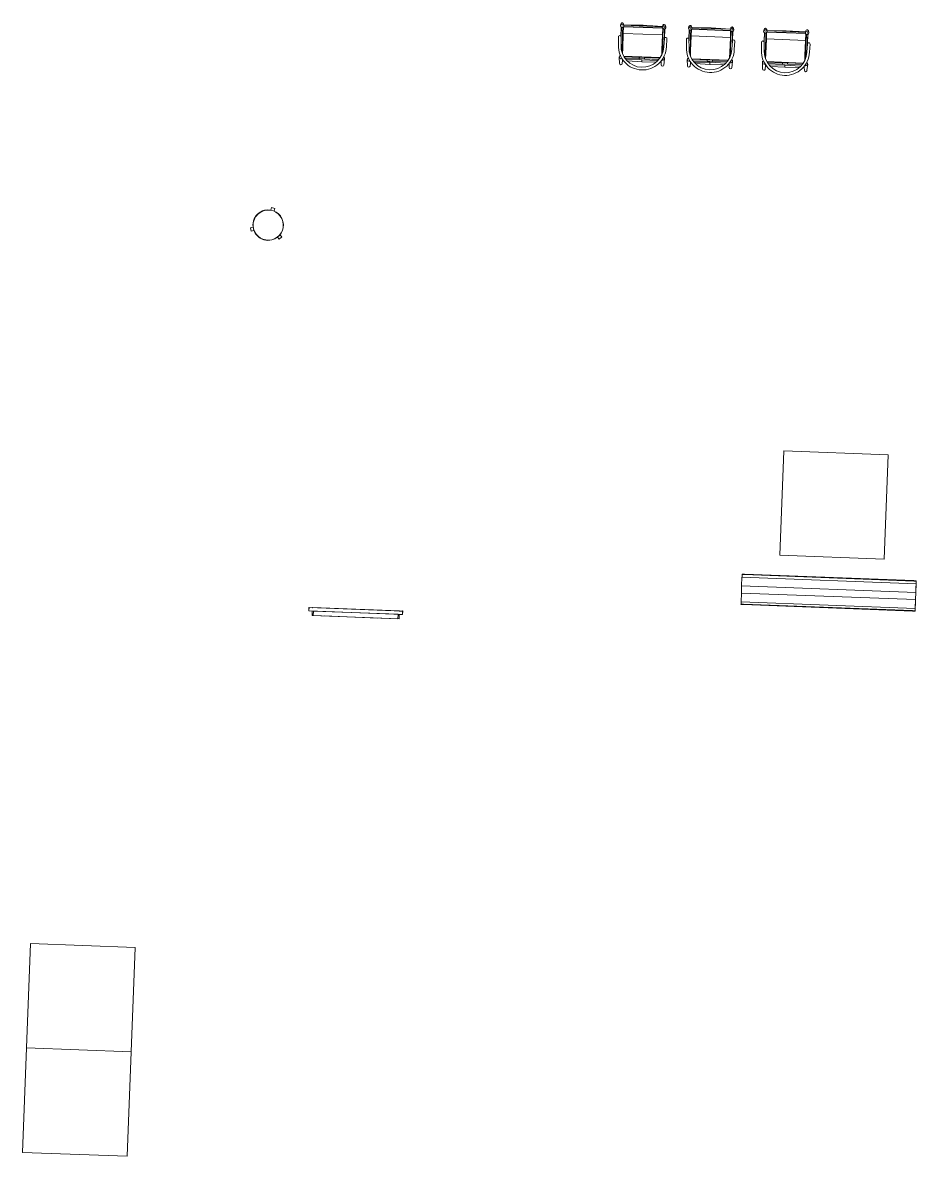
# Model space of a CAD drawing. Header units: millimetres. Extents: x 18438 to 82538, y -3412 to 53720.
# Drawn here: x 71729 to 81983, y 11932 to 24947 of the extents above; entities that cross this region are included whole.
import ezdxf

# ---------------------------------------------------------------- set-up
doc = ezdxf.new("R2010")
doc.units = ezdxf.units.MM
doc.header["$MEASUREMENT"] = 0
doc.layers.add('E-ELEC-EQPM', color=71, linetype='Continuous', lineweight=13)
doc.layers.add('I-FURN', color=40, linetype='Continuous', lineweight=13)

# ---------------------------------------------------------------- blocks, each defined once
blk = doc.blocks.new('New Furniture_Team Table_NT1 - NT1-9512384-GA PLAN - LEVEL 11')
at = {"layer": 'I-FURN', "color": 0, "lineweight": -2}
for p, q in [((600, 600), (-600, 600)), ((-600, 600), (-600, -600)), ((600, -600), (600, 600)), ((-600, -600), (600, -600))]:
    blk.add_line(p, q, dxfattribs=at)
blk = doc.blocks.new('Existing Furniture_Aalto Stool 60_EC4 - EC4A-V205-GA PLAN - LEVEL 11')
at = {"layer": 'I-FURN', "color": 0, "lineweight": -2}
for p, q in [((20, 205), (-20, 205)), ((-20, 173), (-20, 205)), ((20, 205), (20, 173)), ((-188, -85), (-161, -70)), ((-188, -85), (-168, -120)), ((-140, -104), (-168, -120)), ((168, -120), (140, -104)), ((160, -69), (188, -85)), ((168, -120), (188, -85))]:
    blk.add_line(p, q, dxfattribs=at)
for radius, start, end in [(175, 360, 180), (173, 360, 180), (173, 0, 180), (175, 180, 360), (173, 180, 360), (173, 180, 0)]:
    blk.add_arc((0, 0), radius, start, end, dxfattribs=at)
blk = doc.blocks.new('New Furniture_Mobile Whiteboard_NR1 - NR1-9722481-GA PLAN - LEVEL 11')
at = {"layer": 'I-FURN', "color": 0, "lineweight": -2}
for p, q in [((-956, -460), (1044, -460)), ((-956, -562), (-956, -460)), ((-955, -425), (-928, -425)), ((-955, -430), (-955, -425)), ((-928, -430), (-955, -430)), ((-955, -460), (-955, -430)), ((1015, -425), (-928, -425)), ((-928, -430), (1015, -430)), ((1015, -425), (1045, -425)), ((1045, -430), (1015, -430)), ((1044, -460), (1044, -562)), ((1045, -430), (1045, -425)), ((1045, -425), (1045, -430)), ((1045, -431), (1045, -425)), ((1045, -768), (1045, -431)), ((-956, -562), (1044, -562)), ((-956, -643), (-956, -562)), ((1044, -643), (-956, -643)), ((-956, -744), (-956, -643)), ((1044, -643), (1044, -562)), ((1044, -643), (1044, -744)), ((1044, -744), (-956, -744)), ((-955, -770), (-955, -744)), ((-955, -775), (-955, -770)), ((-955, -770), (-928, -770)), ((-928, -775), (-955, -775)), ((1015, -770), (-928, -770)), ((-928, -775), (1015, -775)), ((1015, -770), (1045, -770)), ((1045, -775), (1015, -775)), ((1045, -775), (1045, -768)), ((1045, -775), (1045, -770)), ((1045, -770), (1045, -775))]:
    blk.add_line(p, q, dxfattribs=at)
blk = doc.blocks.new('Electrical Equipment_Fixed TV Screen_SCR-002 - SCR- Samsung DM75E 48_ Display-4278073-GA PLAN - LEVEL 11')
at = {"layer": 'E-ELEC-EQPM', "color": 0, "lineweight": -2}
for p, q in [((-272, 92), (-273, 92)), ((-273, 92), (-273, 51)), ((-273, 51), (-272, 51)), ((-272, 51), (-272, 92)), ((-272, 51), (-272, 89)), ((-272, 89), (-234, 89)), ((-272, 89), (803, 89)), ((-272, 51), (-272, 89)), ((803, 89), (-272, 89)), ((-272, 89), (-272, 51)), ((-234, 51), (-272, 51)), ((-221, 51), (-272, 51)), ((-272, 51), (803, 51)), ((-234, 89), (-234, 92)), ((-234, 92), (765, 92)), ((-234, 0), (-234, 51)), ((765, 0), (-234, 0)), ((-221, 0), (-221, 51)), ((752, 51), (-221, 51)), ((752, 0), (-221, 0)), ((522, 0), (-93, 0)), ((752, 51), (752, 0)), ((803, 51), (752, 51)), ((765, 92), (765, 89)), ((765, 89), (803, 89)), ((765, 51), (765, 0)), ((803, 51), (765, 51)), ((804, 92), (803, 92)), ((803, 92), (803, 51)), ((803, 89), (803, 51)), ((803, 89), (803, 51)), ((803, 51), (803, 89)), ((803, 51), (804, 51)), ((804, 51), (804, 92))]:
    blk.add_line(p, q, dxfattribs=at)
blk = doc.blocks.new('New Furniture_Chairs for Low Team Tables_NC6 - NC6-V102-GA PLAN - LEVEL 11')
at = {"layer": 'I-FURN', "color": 0, "lineweight": -2}
for p, q in [((-255, 217), (-260, 144)), ((-223, 182), (-225, 217)), ((-207, 186), (-223, 185)), ((-222, 168), (-223, 180)), ((-208, 132), (208, 132)), ((-205, 138), (-30, 138)), ((-30, 154), (-195, 154)), ((-182, 168), (0, 165)), ((0, 189), (-164, 186)), ((-30, 154), (-30, 154)), ((-30, 150), (-30, 154)), ((30, 152), (-30, 152)), ((-30, 144), (-30, 150)), ((-30, 138), (-30, 144)), ((-30, 135), (-30, 138)), ((30, 135), (-30, 135)), ((165, 185), (0, 189)), ((0, 189), (0, 175)), ((0, 175), (0, 165)), ((0, 165), (180, 170)), ((195, 154), (30, 154)), ((30, 154), (30, 154)), ((30, 154), (30, 150)), ((30, 150), (30, 144)), ((30, 144), (30, 138)), ((30, 138), (205, 138)), ((30, 138), (30, 135)), ((223, 183), (209, 184)), ((220, 171), (222, 171)), ((223, 181), (222, 168)), ((225, 217), (223, 182)), ((260, 144), (255, 217)), ((-275, 6), (-279, -87)), ((-250, 125), (-250, 120)), ((-249, -88), (-245, 6)), ((-248, 125), (-248, 123)), ((-230, -198), (-230, 86)), ((-225, 43), (-225, 100)), ((-225, 43), (-225, -129)), ((225, 100), (225, 43)), ((225, -129), (225, 43)), ((230, 86), (230, -198)), ((245, 6), (249, -88)), ((248, 123), (248, 125)), ((250, 120), (250, 125)), ((279, -87), (275, 6)), ((-250, -94), (-250, -198)), ((-225, -129), (225, -129)), ((-225, -205), (-225, -129)), ((225, -204), (225, -129)), ((250, -198), (250, -94)), ((-259, -219), (-255, -239)), ((-248, -198), (-248, -198)), ((-240, -216), (-240, -212)), ((-240, -222), (-240, -222)), ((-225, -239), (-222, -225)), ((224, -206), (-224, -206)), ((-223, -224), (225, -224)), ((-222, -210), (223, -210)), ((-222, -225), (-221, -219)), ((-222, -225), (0, -231)), ((0, -231), (222, -225)), ((0, -225), (0, -231)), ((221, -219), (222, -225)), ((222, -225), (225, -239)), ((232, -198), (232, -198)), ((240, -206), (239, -206)), ((240, -212), (240, -216)), ((255, -239), (259, -219))]:
    blk.add_line(p, q, dxfattribs=at)
at = {"layer": 'I-FURN', "color": 0, "lineweight": -2, "flags": 128}
for points in [[(-223, 179), (-223, 179), (-223, 179), (-223, 179), (-223, 180), (-223, 180), (-223, 180), (-223, 180), (-223, 181), (-223, 181), (-223, 181), (-223, 182), (-223, 182), (-223, 182), (-223, 182), (-223, 183), (-223, 183), (-223, 183), (-223, 184), (-223, 184), (-223, 185), (-223, 185)], [(223, 180), (223, 180), (223, 181), (223, 181), (223, 181), (223, 181), (223, 182)], [(223, 182), (223, 182), (223, 181), (223, 181), (223, 181), (223, 181), (223, 180), (223, 180), (223, 180), (223, 179), (223, 179), (223, 179), (223, 179), (223, 178), (223, 178)], [(-232, -197), (-232, -110), (-232, -22), (-232, 66), (-232, 80)], [(232, 80), (232, 38), (232, -50), (232, -138), (232, -198)], [(-248, -74), (-248, -138), (-248, -198)], [(248, -197), (248, -110), (248, -74)], [(-246, -197), (-246, -197), (-247, -197), (-247, -197), (-247, -197), (-247, -197), (-247, -197), (-247, -197), (-247, -197), (-248, -198), (-248, -198), (-248, -198), (-248, -198), (-248, -198), (-248, -198), (-248, -198), (-248, -198)], [(-243, -207), (-242, -207), (-242, -207), (-242, -207), (-241, -206), (-241, -206), (-241, -206), (-241, -206), (-241, -206), (-240, -206), (-240, -206), (-240, -206)], [(-222, -224), (-222, -225), (-222, -225), (-222, -225), (-222, -225), (-222, -225), (-222, -225), (-222, -225), (-222, -225)], [(222, -225), (222, -225), (222, -225), (222, -225), (222, -225), (222, -225), (222, -224)], [(234, -197), (234, -197), (233, -197), (233, -197), (233, -197), (233, -197), (233, -197), (233, -197), (233, -197), (232, -198), (232, -198), (232, -198), (232, -198), (232, -198), (232, -198), (232, -198), (232, -198)], [(243, -207), (243, -207), (243, -207), (243, -207), (244, -207), (244, -207), (244, -207), (244, -207), (244, -207), (245, -207), (245, -207), (245, -207)]]:
    blk.add_lwpolyline(points, dxfattribs=at)
at = {"layer": 'I-FURN', "color": 0, "lineweight": -2}
for centre, radius, start, end in [((0, 7), 275, 89.9999, 180.1379), ((0, 7), 275, 359.8621, 90.0001), ((0, 6), 245, 90.0009, 180), ((0, 6), 245, 0, 89.9991), ((-264, -88), 15, 177.8334, 357.8334), ((264, -88), 15, 182.1666, 2.1666)]:
    blk.add_arc(centre, radius, start, end, dxfattribs=at)
for centre, major_axis, ratio, start_param, end_param in [((-240, 142), (-20, 0), 0.987314, 4.712389, 7.463284), ((-240, 216), (-15, 0), 0.987314, 4.712389, 6.283185), ((-240, 216), (15, 0), 0.987314, 0, 1.570796), ((-240, 142), (20, 0), 0.987314, 1.047198, 1.570796), ((240, 216), (-15, 0), 0.987314, 4.712389, 6.283185), ((240, 142), (-20, 0), 0.987314, 4.712389, 5.235988), ((240, 216), (15, 0), 0.987314, 0, 1.570796), ((240, 142), (20, 0), 0.987314, 5.138779, 7.853982), ((-240, -215), (19.8, 0), 0.999107, 1.570796, 4.712389), ((-240, -235), (15, 0), 0.999107, 2.990675, 3.225299), ((-240, -235), (15, 0), 0.999107, 3.241417, 4.712389), ((-240, -235), (15, 0), 0.999107, 1.598086, 1.958235), ((-240, -215), (19.8, 0), 0.999107, 5.759587, 7.853982), ((-240, -215), (19.8, 0), 0.999107, 4.712389, 5.737494), ((-240, -235), (15, 0), 0.999107, 4.712389, 6.380255), ((240, -215), (19.8, 0), 0.999107, 1.570796, 4.712389), ((240, -235), (15, 0), 0.999107, 3.046328, 4.712389), ((240, -215), (19.8, 0), 0.999107, 4.712389, 7.853982), ((240, -235), (15, 0), 0.999107, 1.3885, 1.570796), ((240, -235), (15, 0), 0.999107, 4.712389, 6.424489), ((240, -235), (15, 0), 0.999107, 0.365985, 0.523599)]:
    blk.add_ellipse(centre, major_axis=major_axis, ratio=ratio, start_param=start_param, end_param=end_param, dxfattribs=at)
blk = doc.blocks.new('New Furniture_Chairs for Low Team Tables_NC6 - NC6-V103-GA PLAN - LEVEL 11')
at = {"layer": 'I-FURN', "color": 0, "lineweight": -2}
for p, q in [((-255, 239), (-259, 219)), ((-250, 198), (-250, 94)), ((-248, 198), (-248, 198)), ((-239, 222), (-240, 222)), ((-240, 212), (-240, 216)), ((-230, -86), (-230, 198)), ((-222, 225), (-225, 239)), ((-225, 129), (-225, 205)), ((-224, 206), (224, 206)), ((225, 224), (-223, 224)), ((0, 231), (-222, 225)), ((-221, 219), (-222, 225)), ((223, 210), (-222, 210)), ((222, 225), (0, 231)), ((0, 231), (0, 225)), ((222, 225), (221, 219)), ((225, 239), (222, 225)), ((225, 129), (225, 204)), ((230, 198), (230, -86)), ((232, 198), (232, 198)), ((239, 206), (240, 206)), ((240, 216), (240, 212)), ((250, 94), (250, 198)), ((259, 219), (255, 239)), ((-275, -6), (-279, 87)), ((-249, 88), (-245, -6)), ((-225, 129), (-225, -43)), ((225, 129), (-225, 129)), ((225, -43), (225, 129)), ((245, -6), (249, 88)), ((279, 87), (275, -6)), ((-250, -120), (-250, -125)), ((-248, -123), (-248, -125)), ((-225, -100), (-225, -43)), ((225, -43), (225, -100)), ((248, -125), (248, -123)), ((250, -125), (250, -120)), ((-260, -144), (-255, -217)), ((-225, -217), (-223, -182)), ((-223, -180), (-222, -168)), ((-223, -185), (-207, -186)), ((208, -132), (-208, -132)), ((-30, -138), (-205, -138)), ((-195, -154), (-30, -154)), ((0, -165), (-182, -168)), ((-164, -186), (0, -189)), ((-30, -138), (-30, -135)), ((-30, -135), (30, -135)), ((-30, -144), (-30, -138)), ((-30, -150), (-30, -144)), ((-30, -154), (-30, -150)), ((-30, -152), (30, -152)), ((-30, -154), (-30, -154)), ((180, -170), (0, -165)), ((0, -165), (0, -175)), ((0, -175), (0, -189)), ((0, -189), (165, -185)), ((30, -135), (30, -138)), ((30, -138), (30, -144)), ((205, -138), (30, -138)), ((30, -144), (30, -150)), ((30, -150), (30, -154)), ((30, -154), (195, -154)), ((30, -154), (30, -154)), ((209, -184), (223, -183)), ((222, -171), (220, -171)), ((222, -168), (223, -181)), ((223, -182), (225, -217)), ((255, -217), (260, -144))]:
    blk.add_line(p, q, dxfattribs=at)
at = {"layer": 'I-FURN', "color": 0, "lineweight": -2, "flags": 128}
for points in [[(-248, 198), (-248, 110), (-248, 74)], [(-248, 198), (-248, 198), (-248, 198), (-248, 198), (-248, 198), (-248, 198), (-248, 198), (-248, 198), (-248, 198), (-247, 197), (-247, 197), (-247, 197), (-247, 197), (-247, 197), (-247, 197), (-246, 197), (-246, 197), (-246, 197)], [(-240, 206), (-240, 206), (-241, 206), (-241, 206), (-241, 206), (-241, 207), (-242, 207), (-242, 207), (-242, 207), (-242, 207), (-242, 207), (-243, 207)], [(-232, -80), (-232, -38), (-232, 50), (-232, 138), (-232, 197)], [(-222, 225), (-222, 225), (-222, 225), (-222, 225), (-222, 225), (-222, 225), (-222, 224)], [(222, 224), (222, 225), (222, 225), (222, 225), (222, 225), (222, 225), (222, 225), (222, 225), (222, 225)], [(232, 198), (232, 110), (232, 22), (232, -66), (232, -80)], [(232, 198), (232, 198), (232, 198), (232, 198), (232, 198), (232, 198), (232, 198), (232, 198), (232, 198), (233, 197), (233, 197), (233, 197), (233, 197), (233, 197), (233, 197), (234, 197), (234, 197), (234, 197)], [(245, 207), (245, 207), (244, 207), (244, 207), (244, 207), (244, 207), (243, 207), (243, 207), (243, 207), (243, 207), (243, 207), (243, 207)], [(248, 74), (248, 138), (248, 197)], [(-223, -185), (-223, -185), (-223, -184), (-223, -183), (-223, -183), (-223, -182), (-223, -182), (-223, -182), (-223, -181), (-223, -181), (-223, -181), (-223, -180), (-223, -180), (-223, -180), (-223, -180), (-223, -180), (-223, -179), (-223, -179), (-223, -179), (-223, -179), (-223, -179)], [(223, -178), (223, -179), (223, -179), (223, -179), (223, -179), (223, -180), (223, -180), (223, -180), (223, -180), (223, -181), (223, -181), (223, -181), (223, -182), (223, -182)], [(223, -182), (223, -181), (223, -181), (223, -181), (223, -181), (223, -181), (223, -180), (223, -180), (223, -180)]]:
    blk.add_lwpolyline(points, dxfattribs=at)
at = {"layer": 'I-FURN', "color": 0, "lineweight": -2}
for centre, radius, start, end in [((-264, 88), 15, 2.1666, 182.1666), ((264, 88), 15, 357.8334, 177.8334), ((0, -7), 275, 179.8621, 270.0001), ((0, -6), 245, 180, 269.9991), ((0, -7), 275, 269.9999, 0.1379), ((0, -6), 245, 270.0009, 360)]:
    blk.add_arc(centre, radius, start, end, dxfattribs=at)
for centre, major_axis, ratio, start_param, end_param in [((-240, 215), (19.8, 0), 0.999107, 1.570796, 4.712389), ((-240, 235), (15, 0), 0.999107, 1.570796, 3.041769), ((-240, 235), (15, 0), 0.999107, 3.057887, 3.29251), ((-240, 235), (15, 0), 0.999107, 4.32495, 4.685099), ((-240, 235), (15, 0), 0.999107, 6.186115, 7.853982), ((-240, 215), (19.8, 0), 0.999107, 0.545691, 1.570796), ((-240, 215), (19.8, 0), 0.999107, 4.712389, 6.806784), ((240, 215), (19.8, 0), 0.999107, 1.570796, 4.712389), ((240, 235), (15, 0), 0.999107, 1.570796, 3.236857), ((240, 235), (15, 0), 0.999107, 6.141882, 7.853982), ((240, 215), (19.8, 0), 0.999107, 0.545691, 1.570796), ((240, 215), (19.8, 0), 0.999107, 4.712389, 6.806784), ((240, 235), (15, 0), 0.999107, 4.712389, 4.894686), ((240, 235), (15, 0), 0.999107, 5.759587, 5.9172), ((-240, -142), (20, 0), 0.987314, 1.961494, 4.712389), ((240, -142), (-20, 0), 0.987314, 1.570796, 4.321691), ((-240, -216), (15, 0), 0.987314, 3.141593, 4.712389), ((-240, -142), (-20, 0), 0.987314, 1.570796, 2.094395), ((-240, -216), (-15, 0), 0.987314, 1.570796, 3.141593), ((240, -216), (15, 0), 0.987314, 3.141593, 4.712389), ((240, -142), (20, 0), 0.987314, 4.18879, 4.712389), ((240, -216), (-15, 0), 0.987314, 1.570796, 3.141593)]:
    blk.add_ellipse(centre, major_axis=major_axis, ratio=ratio, start_param=start_param, end_param=end_param, dxfattribs=at)
blk = doc.blocks.new('New Furniture_Chairs for Low Team Tables_NC6 - NC6-V170-GA PLAN - LEVEL 11')
at = {"layer": 'I-FURN', "color": 0, "lineweight": -2}
for p, q in [((-255, 217), (-260, 144)), ((-223, 182), (-225, 217)), ((-207, 186), (-223, 185)), ((-222, 168), (-223, 180)), ((-208, 132), (208, 132)), ((-205, 138), (-30, 138)), ((-30, 154), (-195, 154)), ((-182, 168), (0, 165)), ((0, 189), (-164, 186)), ((-30, 154), (-30, 154)), ((-30, 150), (-30, 154)), ((30, 152), (-30, 152)), ((-30, 144), (-30, 150)), ((-30, 138), (-30, 144)), ((-30, 135), (-30, 138)), ((30, 135), (-30, 135)), ((165, 185), (0, 189)), ((0, 189), (0, 175)), ((0, 175), (0, 165)), ((0, 165), (180, 170)), ((195, 154), (30, 154)), ((30, 154), (30, 154)), ((30, 154), (30, 150)), ((30, 150), (30, 144)), ((30, 144), (30, 138)), ((30, 138), (205, 138)), ((30, 138), (30, 135)), ((223, 183), (209, 184)), ((220, 171), (222, 171)), ((223, 181), (222, 168)), ((225, 217), (223, 182)), ((260, 144), (255, 217)), ((-275, 6), (-279, -87)), ((-250, 125), (-250, 120)), ((-249, -88), (-245, 6)), ((-248, 125), (-248, 123)), ((-230, -198), (-230, 86)), ((-225, 43), (-225, 100)), ((-225, 43), (-225, -129)), ((225, 100), (225, 43)), ((225, -129), (225, 43)), ((230, 86), (230, -198)), ((245, 6), (249, -88)), ((248, 123), (248, 125)), ((250, 120), (250, 125)), ((279, -87), (275, 6)), ((-250, -94), (-250, -198)), ((-225, -129), (225, -129)), ((-225, -205), (-225, -129)), ((225, -204), (225, -129)), ((250, -198), (250, -94)), ((-259, -219), (-255, -239)), ((-248, -198), (-248, -198)), ((-240, -216), (-240, -212)), ((-240, -222), (-239, -222)), ((-225, -239), (-222, -225)), ((224, -206), (-224, -206)), ((-223, -224), (225, -224)), ((-222, -210), (223, -210)), ((-222, -225), (-221, -219)), ((-222, -225), (0, -231)), ((0, -231), (222, -225)), ((0, -225), (0, -231)), ((221, -219), (222, -225)), ((222, -225), (225, -239)), ((232, -198), (232, -198)), ((240, -206), (239, -206)), ((240, -212), (240, -216)), ((255, -239), (259, -219))]:
    blk.add_line(p, q, dxfattribs=at)
at = {"layer": 'I-FURN', "color": 0, "lineweight": -2, "flags": 128}
for points in [[(-223, 179), (-223, 179), (-223, 179), (-223, 179), (-223, 180), (-223, 180), (-223, 180), (-223, 180), (-223, 181), (-223, 181), (-223, 181), (-223, 182), (-223, 182), (-223, 182), (-223, 182), (-223, 183), (-223, 183), (-223, 183), (-223, 184), (-223, 184), (-223, 185), (-223, 185)], [(223, 180), (223, 180), (223, 181), (223, 181), (223, 181), (223, 181), (223, 182)], [(223, 182), (223, 182), (223, 181), (223, 181), (223, 181), (223, 181), (223, 180), (223, 180), (223, 180), (223, 179), (223, 179), (223, 179), (223, 179), (223, 178), (223, 178)], [(-232, -197), (-232, -110), (-232, -22), (-232, 66), (-232, 80)], [(232, 80), (232, 38), (232, -50), (232, -138), (232, -198)], [(-248, -74), (-248, -138), (-248, -198)], [(248, -197), (248, -110), (248, -74)], [(-246, -197), (-246, -197), (-247, -197), (-247, -197), (-247, -197), (-247, -197), (-247, -197), (-247, -197), (-247, -197), (-248, -198), (-248, -198), (-248, -198), (-248, -198), (-248, -198), (-248, -198), (-248, -198), (-248, -198)], [(-243, -207), (-242, -207), (-242, -207), (-242, -207), (-241, -206), (-241, -206), (-241, -206), (-241, -206), (-241, -206), (-240, -206), (-240, -206), (-240, -206)], [(-222, -224), (-222, -225), (-222, -225), (-222, -225), (-222, -225), (-222, -225), (-222, -225), (-222, -225), (-222, -225)], [(222, -225), (222, -225), (222, -225), (222, -225), (222, -225), (222, -225), (222, -224)], [(234, -197), (234, -197), (233, -197), (233, -197), (233, -197), (233, -197), (233, -197), (233, -197), (233, -197), (232, -198), (232, -198), (232, -198), (232, -198), (232, -198), (232, -198), (232, -198), (232, -198)], [(243, -207), (243, -207), (243, -207), (243, -207), (244, -207), (244, -207), (244, -207), (244, -207), (244, -207), (245, -207), (245, -207), (245, -207)]]:
    blk.add_lwpolyline(points, dxfattribs=at)
at = {"layer": 'I-FURN', "color": 0, "lineweight": -2}
for centre, radius, start, end in [((0, 7), 275, 89.9999, 180.1379), ((0, 7), 275, 359.8621, 90.0001), ((0, 6), 245, 90.0009, 180), ((0, 6), 245, 0, 89.9991), ((-264, -88), 15, 177.8334, 357.8334), ((264, -88), 15, 182.1666, 2.1666)]:
    blk.add_arc(centre, radius, start, end, dxfattribs=at)
for centre, major_axis, ratio, start_param, end_param in [((-240, 142), (-20, 0), 0.987314, 4.712389, 7.463284), ((-240, 216), (-15, 0), 0.987314, 4.712389, 6.283185), ((-240, 216), (15, 0), 0.987314, 0, 1.570796), ((-240, 142), (20, 0), 0.987314, 1.047198, 1.570796), ((240, 216), (-15, 0), 0.987314, 4.712389, 6.283185), ((240, 142), (-20, 0), 0.987314, 4.712389, 5.235988), ((240, 216), (15, 0), 0.987314, 0, 1.570796), ((240, 142), (20, 0), 0.987314, 5.103087, 7.853982), ((-240, -215), (19.8, 0), 0.999107, 2.285541, 4.712389), ((-240, -235), (15, 0), 0.999107, 2.990675, 3.225299), ((-240, -235), (15, 0), 0.999107, 3.241417, 4.712389), ((-240, -215), (19.8, 0), 0.999107, 1.570796, 2.268928), ((-240, -235), (15, 0), 0.999107, 1.598086, 1.958235), ((-240, -215), (19.8, 0), 0.999107, 5.759587, 7.853982), ((-240, -215), (19.8, 0), 0.999107, 4.712389, 5.737494), ((-240, -235), (15, 0), 0.999107, 4.712389, 6.380255), ((240, -215), (19.8, 0), 0.999107, 1.570796, 4.712389), ((240, -235), (15, 0), 0.999107, 3.046328, 4.712389), ((240, -215), (19.8, 0), 0.999107, 4.712389, 7.853982), ((240, -235), (15, 0), 0.999107, 1.3885, 1.570796), ((240, -235), (15, 0), 0.999107, 4.712389, 6.424489), ((240, -235), (15, 0), 0.999107, 0.365985, 0.523599)]:
    blk.add_ellipse(centre, major_axis=major_axis, ratio=ratio, start_param=start_param, end_param=end_param, dxfattribs=at)

msp = doc.modelspace()

# ---------------------------------------------------------------- block references
at = {"layer": 'E-ELEC-EQPM', "color": 40, "lineweight": 0, "rotation": 357.816525054261}
msp.add_blockref('Electrical Equipment_Fixed TV Screen_SCR-002 - SCR- Samsung DM75E 48_ Display-4278073-GA PLAN - LEVEL 11', (75283, 18132), dxfattribs=at)
at = {"layer": 'I-FURN', "color": 40, "lineweight": 0}
for name, p, rotation in [('New Furniture_Chairs for Low Team Tables_NC6 - NC6-V170-GA PLAN - LEVEL 11', (78840, 24686), 177.8165250542611), ('New Furniture_Chairs for Low Team Tables_NC6 - NC6-V102-GA PLAN - LEVEL 11', (79620, 24657), 177.8165250542611), ('New Furniture_Chairs for Low Team Tables_NC6 - NC6-V103-GA PLAN - LEVEL 11', (80482, 24624), 357.816525054261), ('Existing Furniture_Aalto Stool 60_EC4 - EC4A-V205-GA PLAN - LEVEL 11', (74546, 22623), 103.8165250542609), ('New Furniture_Team Table_NT1 - NT1-9512384-GA PLAN - LEVEL 11', (81038, 19409), 357.816525054261), ('New Furniture_Mobile Whiteboard_NR1 - NR1-9722481-GA PLAN - LEVEL 11', (80955, 19005), 357.816525054261), ('New Furniture_Team Table_NT1 - NT1-9512384-GA PLAN - LEVEL 11', (72397, 13753), 357.816525054261), ('New Furniture_Team Table_NT1 - NT1-9512384-GA PLAN - LEVEL 11', (72351, 12554), 267.8165250542611)]:
    msp.add_blockref(name, p, dxfattribs=dict(at, rotation=rotation))

doc.saveas('drawing.dxf')
